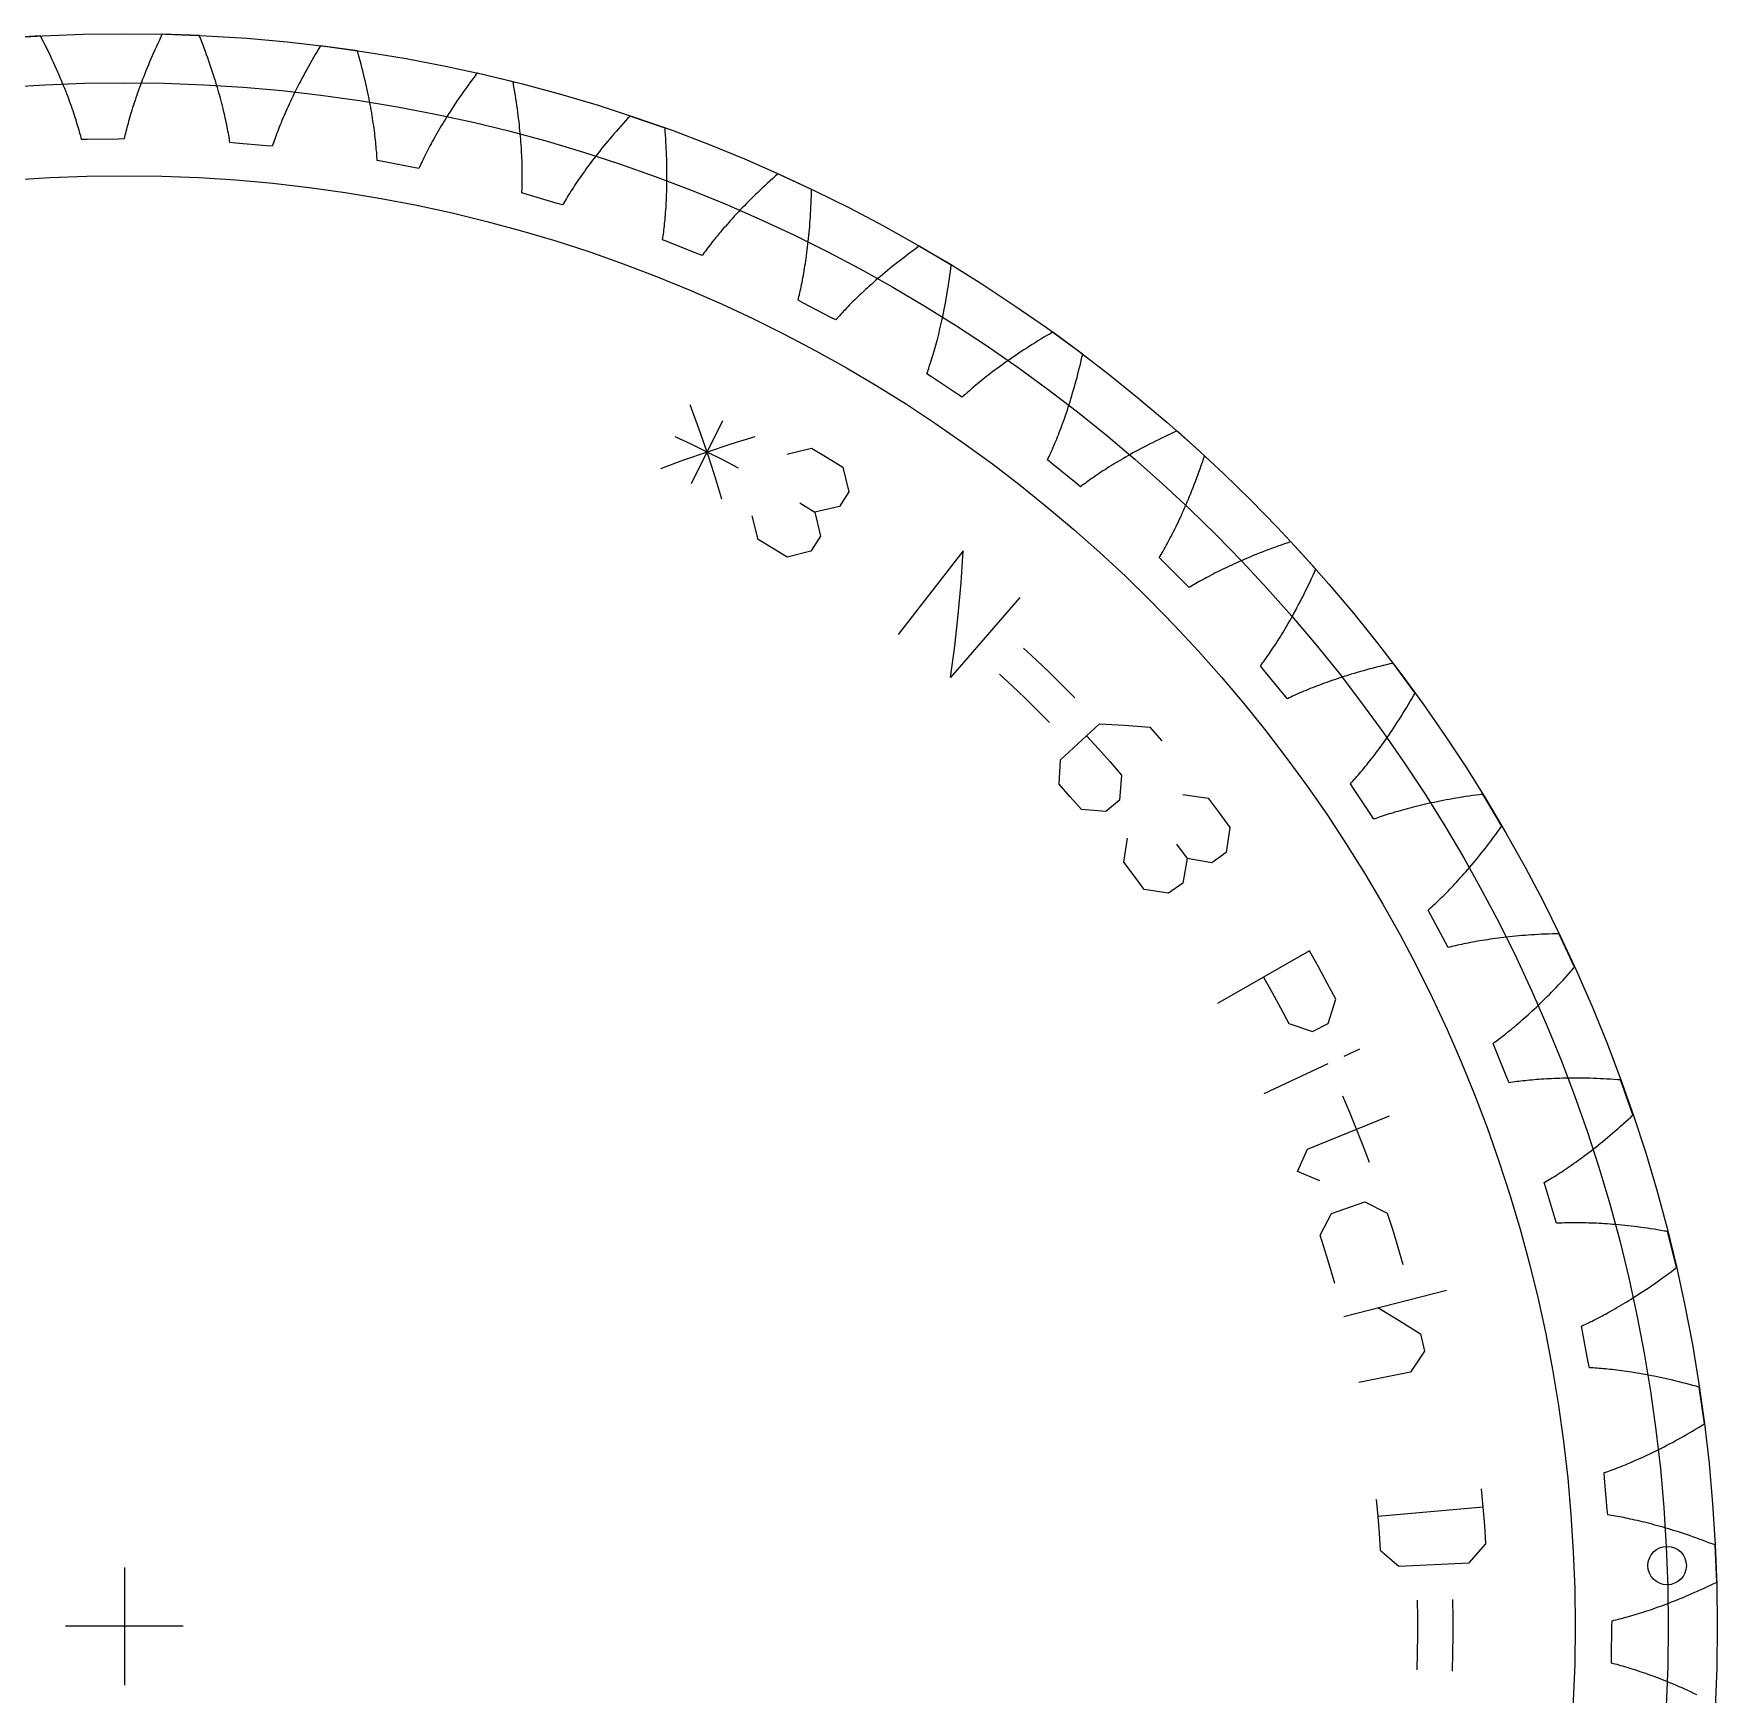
# Model space of a CAD drawing. Extents: x -2.71 to 2.71, y -2.71 to 2.71.
# Drawn here: x -0.154 to 2.708, y -0.116 to 2.708 of the extents above; entities that cross this region are included whole.
import ezdxf

# ---------------------------------------------------------------- set-up
doc = ezdxf.new("R2010")
doc.units = 0
doc.header["$MEASUREMENT"] = 0
for name, color, linetype in [('gear', 7, 'CONTINUOUS'), ('gear_guides', 5, 'CONTINUOUS'), ('gear_texts', 7, 'CONTINUOUS')]:
    doc.layers.add(name, color=color, linetype=linetype)

msp = doc.modelspace()

# ---------------------------------------------------------------- linework, layer by layer
at = {"layer": 'gear'}
msp.add_lwpolyline([(2.6737, -0.1164), (2.6685, -0.114), (2.6634, -0.1116), (2.6583, -0.1093), (2.6533, -0.107), (2.6484, -0.1048), (2.6435, -0.1027), (2.6387, -0.1006), (2.6339, -0.0986), (2.6292, -0.0966), (2.6245, -0.0947), (2.6199, -0.0929), (2.6154, -0.0911), (2.6109, -0.0893), (2.6065, -0.0876), (2.6021, -0.086), (2.5978, -0.0844), (2.5936, -0.0828), (2.5894, -0.0814), (2.5853, -0.0799), (2.5813, -0.0785), (2.5773, -0.0771), (2.5734, -0.0758), (2.5696, -0.0746), (2.5658, -0.0734), (2.5621, -0.0722), (2.5584, -0.0711), (2.5549, -0.07), (2.5513, -0.0689), (2.5479, -0.0679), (2.5445, -0.0669), (2.5412, -0.066), (2.5379, -0.0651), (2.5348, -0.0643), (2.5317, -0.0635), (2.5286, -0.0627), (2.5286, -0.0531), (2.5292, 0), (2.5294, 0.0096), (2.5324, 0.0103), (2.5356, 0.011), (2.5387, 0.0118), (2.542, 0.0126), (2.5453, 0.0135), (2.5487, 0.0144), (2.5522, 0.0153), (2.5558, 0.0163), (2.5594, 0.0173), (2.563, 0.0184), (2.5668, 0.0194), (2.5706, 0.0206), (2.5744, 0.0218), (2.5784, 0.023), (2.5824, 0.0243), (2.5865, 0.0256), (2.5906, 0.0269), (2.5948, 0.0283), (2.599, 0.0298), (2.6034, 0.0313), (2.6078, 0.0329), (2.6122, 0.0345), (2.6167, 0.0361), (2.6213, 0.0378), (2.6259, 0.0396), (2.6306, 0.0414), (2.6354, 0.0433), (2.6402, 0.0452), (2.6451, 0.0472), (2.65, 0.0492), (2.655, 0.0513), (2.66, 0.0534), (2.6651, 0.0556), (2.6703, 0.0579), (2.6755, 0.0602), (2.6808, 0.0626), (2.6861, 0.065), (2.6915, 0.0675), (2.697, 0.0701), (2.7025, 0.0727), (2.7052, 0.074), (2.7066, 0.0747), (2.707, 0.0749), (2.7071, 0.075), (2.7072, 0.075), (2.7073, 0.075), (2.7073, 0.075), (2.7073, 0.075), (2.7048, 0.1381), (2.7048, 0.1381), (2.7048, 0.1381), (2.7047, 0.1381), (2.7047, 0.1382), (2.7045, 0.1382), (2.7041, 0.1384), (2.7027, 0.1389), (2.6998, 0.1401), (2.6941, 0.1422), (2.6885, 0.1444), (2.6829, 0.1464), (2.6774, 0.1484), (2.672, 0.1504), (2.6666, 0.1523), (2.6613, 0.1542), (2.656, 0.1559), (2.6508, 0.1577), (2.6457, 0.1594), (2.6406, 0.161), (2.6356, 0.1626), (2.6306, 0.1641), (2.6257, 0.1656), (2.6209, 0.1671), (2.6161, 0.1684), (2.6114, 0.1698), (2.6068, 0.1711), (2.6023, 0.1723), (2.5978, 0.1735), (2.5933, 0.1747), (2.589, 0.1758), (2.5847, 0.1769), (2.5805, 0.1779), (2.5763, 0.1789), (2.5722, 0.1799), (2.5682, 0.1808), (2.5642, 0.1816), (2.5604, 0.1825), (2.5565, 0.1833), (2.5528, 0.184), (2.5491, 0.1848), (2.5455, 0.1855), (2.542, 0.1861), (2.5385, 0.1867), (2.5351, 0.1873), (2.5318, 0.1879), (2.5286, 0.1884), (2.5254, 0.1889), (2.5223, 0.1894), (2.5213, 0.1989), (2.5166, 0.2518), (2.5159, 0.2614), (2.5188, 0.2624), (2.5219, 0.2634), (2.525, 0.2645), (2.5281, 0.2657), (2.5314, 0.2668), (2.5347, 0.2681), (2.538, 0.2694), (2.5414, 0.2707), (2.5449, 0.272), (2.5485, 0.2735), (2.5521, 0.2749), (2.5558, 0.2764), (2.5595, 0.278), (2.5633, 0.2796), (2.5671, 0.2813), (2.5711, 0.283), (2.575, 0.2847), (2.5791, 0.2866), (2.5832, 0.2884), (2.5873, 0.2904), (2.5915, 0.2923), (2.5958, 0.2944), (2.6001, 0.2965), (2.6045, 0.2986), (2.6089, 0.3008), (2.6134, 0.3031), (2.618, 0.3054), (2.6226, 0.3078), (2.6272, 0.3103), (2.6319, 0.3128), (2.6367, 0.3154), (2.6415, 0.318), (2.6464, 0.3207), (2.6513, 0.3235), (2.6562, 0.3263), (2.6613, 0.3292), (2.6663, 0.3321), (2.6714, 0.3352), (2.6766, 0.3383), (2.6818, 0.3414), (2.6844, 0.343), (2.6857, 0.3438), (2.6861, 0.344), (2.6862, 0.3441), (2.6863, 0.3442), (2.6864, 0.3442), (2.6864, 0.3442), (2.6864, 0.3442), (2.6776, 0.4067), (2.6776, 0.4067), (2.6776, 0.4067), (2.6776, 0.4067), (2.6775, 0.4068), (2.6773, 0.4068), (2.6769, 0.4069), (2.6754, 0.4073), (2.6725, 0.4082), (2.6666, 0.4098), (2.6608, 0.4113), (2.655, 0.4128), (2.6493, 0.4143), (2.6437, 0.4157), (2.6382, 0.4171), (2.6327, 0.4184), (2.6273, 0.4196), (2.6219, 0.4208), (2.6166, 0.422), (2.6114, 0.4231), (2.6063, 0.4242), (2.6012, 0.4252), (2.5962, 0.4262), (2.5912, 0.4272), (2.5864, 0.4281), (2.5816, 0.429), (2.5768, 0.4298), (2.5722, 0.4306), (2.5676, 0.4313), (2.5631, 0.432), (2.5586, 0.4327), (2.5542, 0.4334), (2.5499, 0.434), (2.5457, 0.4345), (2.5415, 0.4351), (2.5374, 0.4356), (2.5334, 0.4361), (2.5295, 0.4365), (2.5256, 0.4369), (2.5218, 0.4373), (2.5181, 0.4377), (2.5144, 0.438), (2.5108, 0.4383), (2.5073, 0.4386), (2.5039, 0.4388), (2.5005, 0.439), (2.4972, 0.4393), (2.494, 0.4394), (2.4909, 0.4396), (2.489, 0.449), (2.479, 0.5011), (2.4773, 0.5106), (2.4802, 0.5119), (2.4831, 0.5132), (2.4861, 0.5146), (2.4891, 0.5161), (2.4922, 0.5176), (2.4954, 0.5191), (2.4986, 0.5207), (2.5019, 0.5224), (2.5052, 0.5241), (2.5086, 0.5258), (2.512, 0.5277), (2.5155, 0.5295), (2.5191, 0.5315), (2.5227, 0.5334), (2.5264, 0.5355), (2.5301, 0.5376), (2.5339, 0.5397), (2.5377, 0.5419), (2.5416, 0.5442), (2.5455, 0.5465), (2.5495, 0.5489), (2.5536, 0.5514), (2.5577, 0.5539), (2.5618, 0.5565), (2.566, 0.5591), (2.5703, 0.5618), (2.5745, 0.5646), (2.5789, 0.5674), (2.5833, 0.5703), (2.5877, 0.5733), (2.5922, 0.5763), (2.5967, 0.5794), (2.6013, 0.5826), (2.6059, 0.5858), (2.6106, 0.5891), (2.6153, 0.5925), (2.62, 0.596), (2.6248, 0.5995), (2.6296, 0.6031), (2.6345, 0.6068), (2.6369, 0.6086), (2.6382, 0.6095), (2.6385, 0.6098), (2.6386, 0.6099), (2.6387, 0.61), (2.6387, 0.61), (2.6387, 0.61), (2.6387, 0.61), (2.6238, 0.6713), (2.6238, 0.6713), (2.6238, 0.6713), (2.6238, 0.6713), (2.6237, 0.6713), (2.6235, 0.6714), (2.6231, 0.6714), (2.6216, 0.6717), (2.6185, 0.6722), (2.6125, 0.6732), (2.6066, 0.6742), (2.6007, 0.6751), (2.5949, 0.676), (2.5892, 0.6769), (2.5835, 0.6777), (2.578, 0.6784), (2.5724, 0.6791), (2.567, 0.6798), (2.5616, 0.6804), (2.5563, 0.681), (2.5511, 0.6816), (2.5459, 0.6821), (2.5408, 0.6826), (2.5358, 0.6831), (2.5309, 0.6835), (2.526, 0.6839), (2.5212, 0.6842), (2.5165, 0.6845), (2.5119, 0.6848), (2.5073, 0.6851), (2.5028, 0.6853), (2.4984, 0.6855), (2.494, 0.6857), (2.4898, 0.6858), (2.4856, 0.686), (2.4814, 0.6861), (2.4774, 0.6861), (2.4734, 0.6862), (2.4695, 0.6862), (2.4657, 0.6862), (2.462, 0.6862), (2.4583, 0.6862), (2.4547, 0.6861), (2.4512, 0.686), (2.4477, 0.6859), (2.4444, 0.6858), (2.4411, 0.6857), (2.4379, 0.6856), (2.4348, 0.6854), (2.4319, 0.6946), (2.4168, 0.7455), (2.4142, 0.7547), (2.4169, 0.7563), (2.4197, 0.7579), (2.4225, 0.7596), (2.4254, 0.7613), (2.4283, 0.7631), (2.4313, 0.765), (2.4343, 0.7669), (2.4374, 0.7689), (2.4406, 0.7709), (2.4438, 0.773), (2.447, 0.7752), (2.4503, 0.7774), (2.4537, 0.7796), (2.4571, 0.782), (2.4605, 0.7844), (2.464, 0.7868), (2.4676, 0.7893), (2.4711, 0.7919), (2.4748, 0.7946), (2.4785, 0.7973), (2.4822, 0.8001), (2.486, 0.8029), (2.4898, 0.8058), (2.4937, 0.8088), (2.4976, 0.8118), (2.5015, 0.8149), (2.5055, 0.8181), (2.5096, 0.8214), (2.5136, 0.8247), (2.5178, 0.8281), (2.5219, 0.8316), (2.5261, 0.8351), (2.5303, 0.8387), (2.5346, 0.8424), (2.5389, 0.8461), (2.5433, 0.85), (2.5476, 0.8539), (2.5521, 0.8579), (2.5565, 0.8619), (2.561, 0.866), (2.5632, 0.8681), (2.5644, 0.8692), (2.5646, 0.8695), (2.5648, 0.8696), (2.5648, 0.8697), (2.5649, 0.8697), (2.5649, 0.8697), (2.5649, 0.8697), (2.5439, 0.9292), (2.5439, 0.9292), (2.5439, 0.9292), (2.5439, 0.9292), (2.5438, 0.9292), (2.5436, 0.9292), (2.5432, 0.9293), (2.5417, 0.9294), (2.5386, 0.9296), (2.5325, 0.93), (2.5265, 0.9304), (2.5206, 0.9307), (2.5147, 0.931), (2.5089, 0.9313), (2.5032, 0.9315), (2.4976, 0.9317), (2.492, 0.9319), (2.4865, 0.932), (2.4811, 0.9321), (2.4758, 0.9322), (2.4705, 0.9322), (2.4654, 0.9322), (2.4603, 0.9322), (2.4552, 0.9322), (2.4503, 0.9321), (2.4454, 0.932), (2.4406, 0.9318), (2.4359, 0.9317), (2.4312, 0.9315), (2.4266, 0.9313), (2.4221, 0.9311), (2.4177, 0.9309), (2.4134, 0.9306), (2.4091, 0.9303), (2.4049, 0.93), (2.4008, 0.9297), (2.3968, 0.9294), (2.3928, 0.929), (2.3889, 0.9287), (2.3851, 0.9283), (2.3814, 0.9279), (2.3778, 0.9275), (2.3742, 0.9271), (2.3707, 0.9267), (2.3673, 0.9263), (2.364, 0.9258), (2.3607, 0.9254), (2.3575, 0.9249), (2.3544, 0.9244), (2.3507, 0.9332), (2.3306, 0.9824), (2.327, 0.9913), (2.3296, 0.9931), (2.3322, 0.9951), (2.3348, 0.997), (2.3375, 0.999), (2.3402, 1.0011), (2.343, 1.0033), (2.3459, 1.0055), (2.3487, 1.0077), (2.3517, 1.0101), (2.3546, 1.0125), (2.3577, 1.0149), (2.3607, 1.0175), (2.3638, 1.0201), (2.367, 1.0227), (2.3702, 1.0254), (2.3734, 1.0282), (2.3767, 1.0311), (2.38, 1.034), (2.3834, 1.037), (2.3868, 1.0401), (2.3902, 1.0432), (2.3937, 1.0464), (2.3972, 1.0497), (2.4008, 1.0531), (2.4043, 1.0565), (2.408, 1.06), (2.4116, 1.0635), (2.4153, 1.0672), (2.419, 1.0709), (2.4228, 1.0747), (2.4266, 1.0785), (2.4304, 1.0825), (2.4343, 1.0865), (2.4381, 1.0906), (2.4421, 1.0947), (2.446, 1.099), (2.45, 1.1033), (2.454, 1.1077), (2.458, 1.1122), (2.462, 1.1167), (2.464, 1.119), (2.4651, 1.1202), (2.4653, 1.1205), (2.4654, 1.1206), (2.4655, 1.1207), (2.4655, 1.1207), (2.4656, 1.1208), (2.4656, 1.1208), (2.4388, 1.1779), (2.4388, 1.1779), (2.4388, 1.1779), (2.4387, 1.1779), (2.4386, 1.1779), (2.4384, 1.1779), (2.438, 1.1779), (2.4365, 1.1778), (2.4334, 1.1778), (2.4273, 1.1776), (2.4213, 1.1773), (2.4154, 1.1771), (2.4095, 1.1768), (2.4037, 1.1765), (2.398, 1.1761), (2.3924, 1.1758), (2.3869, 1.1754), (2.3814, 1.175), (2.376, 1.1745), (2.3707, 1.1741), (2.3654, 1.1736), (2.3603, 1.1731), (2.3552, 1.1725), (2.3502, 1.172), (2.3453, 1.1714), (2.3404, 1.1708), (2.3357, 1.1702), (2.331, 1.1696), (2.3264, 1.169), (2.3218, 1.1683), (2.3174, 1.1676), (2.313, 1.167), (2.3087, 1.1663), (2.3045, 1.1656), (2.3004, 1.1649), (2.2963, 1.1641), (2.2923, 1.1634), (2.2884, 1.1627), (2.2846, 1.1619), (2.2809, 1.1612), (2.2772, 1.1604), (2.2736, 1.1597), (2.2701, 1.1589), (2.2667, 1.1581), (2.2633, 1.1574), (2.26, 1.1566), (2.2568, 1.1558), (2.2537, 1.155), (2.2507, 1.1543), (2.2461, 1.1627), (2.2212, 1.2096), (2.2168, 1.2181), (2.2191, 1.2202), (2.2215, 1.2223), (2.2239, 1.2245), (2.2264, 1.2268), (2.2289, 1.2292), (2.2315, 1.2316), (2.2341, 1.2341), (2.2367, 1.2366), (2.2394, 1.2392), (2.2421, 1.2419), (2.2449, 1.2446), (2.2477, 1.2475), (2.2505, 1.2504), (2.2534, 1.2533), (2.2563, 1.2563), (2.2592, 1.2594), (2.2622, 1.2626), (2.2652, 1.2659), (2.2683, 1.2692), (2.2714, 1.2726), (2.2745, 1.276), (2.2776, 1.2796), (2.2808, 1.2832), (2.284, 1.2869), (2.2872, 1.2906), (2.2905, 1.2945), (2.2937, 1.2984), (2.2971, 1.3024), (2.3004, 1.3064), (2.3038, 1.3106), (2.3071, 1.3148), (2.3106, 1.3191), (2.314, 1.3235), (2.3174, 1.3279), (2.3209, 1.3324), (2.3244, 1.3371), (2.3279, 1.3418), (2.3315, 1.3465), (2.335, 1.3514), (2.3386, 1.3563), (2.3404, 1.3588), (2.3413, 1.3601), (2.3415, 1.3604), (2.3416, 1.3605), (2.3417, 1.3606), (2.3417, 1.3607), (2.3417, 1.3607), (2.3417, 1.3607), (2.3094, 1.4149), (2.3094, 1.4149), (2.3094, 1.4149), (2.3093, 1.4149), (2.3092, 1.4148), (2.309, 1.4148), (2.3086, 1.4148), (2.3071, 1.4146), (2.3041, 1.4142), (2.298, 1.4134), (2.2921, 1.4126), (2.2862, 1.4117), (2.2804, 1.4109), (2.2747, 1.41), (2.269, 1.4091), (2.2635, 1.4081), (2.258, 1.4072), (2.2526, 1.4062), (2.2472, 1.4053), (2.242, 1.4043), (2.2368, 1.4033), (2.2318, 1.4022), (2.2268, 1.4012), (2.2218, 1.4002), (2.217, 1.3991), (2.2122, 1.398), (2.2075, 1.397), (2.2029, 1.3959), (2.1984, 1.3948), (2.194, 1.3937), (2.1896, 1.3926), (2.1853, 1.3915), (2.1811, 1.3904), (2.177, 1.3892), (2.173, 1.3881), (2.169, 1.387), (2.1651, 1.3859), (2.1613, 1.3848), (2.1576, 1.3836), (2.1539, 1.3825), (2.1503, 1.3814), (2.1468, 1.3803), (2.1434, 1.3792), (2.1401, 1.3781), (2.1368, 1.377), (2.1336, 1.3759), (2.1305, 1.3748), (2.1275, 1.3737), (2.1245, 1.3726), (2.1192, 1.3805), (2.0897, 1.4247), (2.0845, 1.4327), (2.0866, 1.4351), (2.0888, 1.4374), (2.091, 1.4399), (2.0932, 1.4424), (2.0955, 1.445), (2.0978, 1.4476), (2.1001, 1.4504), (2.1025, 1.4532), (2.1049, 1.456), (2.1073, 1.459), (2.1098, 1.462), (2.1123, 1.4651), (2.1148, 1.4682), (2.1174, 1.4715), (2.12, 1.4748), (2.1226, 1.4781), (2.1253, 1.4816), (2.1279, 1.4851), (2.1306, 1.4887), (2.1334, 1.4924), (2.1361, 1.4962), (2.1389, 1.5), (2.1417, 1.5039), (2.1445, 1.5079), (2.1473, 1.5119), (2.1502, 1.5161), (2.1531, 1.5203), (2.156, 1.5246), (2.1589, 1.529), (2.1618, 1.5334), (2.1648, 1.538), (2.1677, 1.5426), (2.1707, 1.5473), (2.1737, 1.5521), (2.1767, 1.5569), (2.1797, 1.5619), (2.1828, 1.5669), (2.1858, 1.572), (2.1889, 1.5772), (2.1919, 1.5824), (2.1935, 1.5851), (2.1942, 1.5864), (2.1944, 1.5868), (2.1945, 1.5869), (2.1946, 1.587), (2.1946, 1.5871), (2.1946, 1.5871), (2.1946, 1.5871), (2.157, 1.6378), (2.157, 1.6378), (2.157, 1.6378), (2.157, 1.6378), (2.1569, 1.6377), (2.1567, 1.6377), (2.1563, 1.6376), (2.1548, 1.6373), (2.1518, 1.6366), (2.1459, 1.6352), (2.14, 1.6338), (2.1343, 1.6323), (2.1286, 1.6309), (2.123, 1.6294), (2.1174, 1.628), (2.112, 1.6265), (2.1066, 1.625), (2.1014, 1.6235), (2.0962, 1.622), (2.091, 1.6205), (2.086, 1.619), (2.0811, 1.6175), (2.0762, 1.616), (2.0714, 1.6144), (2.0667, 1.6129), (2.062, 1.6114), (2.0575, 1.6098), (2.053, 1.6083), (2.0486, 1.6067), (2.0443, 1.6052), (2.0401, 1.6037), (2.0359, 1.6021), (2.0319, 1.6006), (2.0279, 1.5991), (2.0239, 1.5976), (2.0201, 1.5961), (2.0163, 1.5946), (2.0127, 1.5931), (2.0091, 1.5916), (2.0055, 1.5901), (2.0021, 1.5886), (1.9987, 1.5872), (1.9954, 1.5857), (1.9922, 1.5843), (1.9891, 1.5829), (1.986, 1.5815), (1.9831, 1.5801), (1.9802, 1.5787), (1.9773, 1.5773), (1.9712, 1.5847), (1.9375, 1.6257), (1.9315, 1.6332), (1.9334, 1.6357), (1.9353, 1.6383), (1.9372, 1.6409), (1.9392, 1.6436), (1.9412, 1.6464), (1.9432, 1.6493), (1.9453, 1.6523), (1.9474, 1.6553), (1.9495, 1.6584), (1.9516, 1.6615), (1.9538, 1.6648), (1.9559, 1.6681), (1.9582, 1.6715), (1.9604, 1.675), (1.9626, 1.6785), (1.9649, 1.6821), (1.9672, 1.6858), (1.9695, 1.6896), (1.9718, 1.6935), (1.9742, 1.6974), (1.9765, 1.7014), (1.9789, 1.7055), (1.9813, 1.7097), (1.9837, 1.7139), (1.9861, 1.7182), (1.9886, 1.7226), (1.991, 1.7271), (1.9935, 1.7317), (1.9959, 1.7363), (1.9984, 1.7411), (2.0009, 1.7459), (2.0034, 1.7508), (2.0059, 1.7557), (2.0084, 1.7608), (2.0109, 1.7659), (2.0134, 1.7711), (2.0159, 1.7764), (2.0184, 1.7818), (2.021, 1.7873), (2.0235, 1.7928), (2.0247, 1.7956), (2.0254, 1.797), (2.0255, 1.7974), (2.0256, 1.7976), (2.0256, 1.7976), (2.0257, 1.7977), (2.0257, 1.7977), (2.0257, 1.7977), (1.9832, 1.8444), (1.9832, 1.8444), (1.9832, 1.8444), (1.9832, 1.8444), (1.9831, 1.8444), (1.9829, 1.8443), (1.9825, 1.8442), (1.9811, 1.8437), (1.9782, 1.8427), (1.9724, 1.8407), (1.9667, 1.8387), (1.9611, 1.8367), (1.9556, 1.8347), (1.9502, 1.8327), (1.9448, 1.8307), (1.9396, 1.8287), (1.9344, 1.8267), (1.9293, 1.8247), (1.9242, 1.8227), (1.9193, 1.8207), (1.9144, 1.8187), (1.9097, 1.8167), (1.905, 1.8147), (1.9003, 1.8127), (1.8958, 1.8107), (1.8914, 1.8087), (1.887, 1.8067), (1.8827, 1.8047), (1.8785, 1.8027), (1.8743, 1.8008), (1.8703, 1.7988), (1.8663, 1.7969), (1.8624, 1.795), (1.8586, 1.7931), (1.8548, 1.7912), (1.8512, 1.7893), (1.8476, 1.7874), (1.844, 1.7855), (1.8406, 1.7837), (1.8373, 1.7819), (1.834, 1.7801), (1.8308, 1.7783), (1.8276, 1.7765), (1.8246, 1.7748), (1.8216, 1.7731), (1.8187, 1.7714), (1.8159, 1.7697), (1.8131, 1.768), (1.8104, 1.7664), (1.8036, 1.7731), (1.766, 1.8105), (1.7593, 1.8174), (1.7609, 1.8201), (1.7625, 1.8228), (1.7642, 1.8256), (1.7659, 1.8286), (1.7676, 1.8315), (1.7693, 1.8346), (1.7711, 1.8377), (1.7729, 1.841), (1.7747, 1.8442), (1.7765, 1.8476), (1.7783, 1.851), (1.7801, 1.8546), (1.782, 1.8582), (1.7839, 1.8618), (1.7858, 1.8656), (1.7876, 1.8694), (1.7896, 1.8733), (1.7915, 1.8773), (1.7934, 1.8814), (1.7954, 1.8855), (1.7973, 1.8897), (1.7993, 1.8941), (1.8012, 1.8984), (1.8032, 1.9029), (1.8052, 1.9074), (1.8072, 1.9121), (1.8091, 1.9168), (1.8111, 1.9216), (1.8131, 1.9264), (1.8151, 1.9314), (1.8171, 1.9364), (1.8191, 1.9415), (1.8211, 1.9467), (1.8231, 1.952), (1.8251, 1.9574), (1.827, 1.9628), (1.829, 1.9683), (1.831, 1.9739), (1.833, 1.9796), (1.8349, 1.9854), (1.8359, 1.9883), (1.8364, 1.9898), (1.8365, 1.9901), (1.8366, 1.9903), (1.8366, 1.9904), (1.8366, 1.9904), (1.8366, 1.9905), (1.8366, 1.9905), (1.7897, 2.0327), (1.7897, 2.0327), (1.7897, 2.0327), (1.7897, 2.0327), (1.7896, 2.0326), (1.7894, 2.0326), (1.7891, 2.0324), (1.7877, 2.0318), (1.7849, 2.0305), (1.7793, 2.028), (1.7739, 2.0254), (1.7685, 2.0229), (1.7632, 2.0203), (1.758, 2.0178), (1.7529, 2.0153), (1.7478, 2.0127), (1.7429, 2.0102), (1.738, 2.0077), (1.7332, 2.0052), (1.7285, 2.0027), (1.7238, 2.0002), (1.7193, 1.9978), (1.7148, 1.9953), (1.7104, 1.9929), (1.7061, 1.9904), (1.7019, 1.988), (1.6977, 1.9856), (1.6936, 1.9832), (1.6896, 1.9808), (1.6857, 1.9785), (1.6819, 1.9761), (1.6781, 1.9738), (1.6744, 1.9715), (1.6708, 1.9692), (1.6673, 1.9669), (1.6638, 1.9647), (1.6604, 1.9625), (1.6571, 1.9603), (1.6539, 1.9581), (1.6507, 1.956), (1.6476, 1.9538), (1.6446, 1.9517), (1.6417, 1.9497), (1.6388, 1.9476), (1.636, 1.9456), (1.6333, 1.9436), (1.6307, 1.9417), (1.6281, 1.9398), (1.6256, 1.9379), (1.6181, 1.9438), (1.5769, 1.9774), (1.5696, 1.9835), (1.5709, 1.9863), (1.5723, 1.9892), (1.5737, 1.9922), (1.5751, 1.9953), (1.5765, 1.9984), (1.5779, 2.0017), (1.5793, 2.005), (1.5808, 2.0083), (1.5822, 2.0118), (1.5837, 2.0153), (1.5852, 2.0189), (1.5866, 2.0226), (1.5881, 2.0264), (1.5896, 2.0302), (1.5911, 2.0341), (1.5926, 2.0381), (1.5941, 2.0422), (1.5957, 2.0464), (1.5972, 2.0506), (1.5987, 2.0549), (1.6002, 2.0593), (1.6017, 2.0638), (1.6033, 2.0683), (1.6048, 2.073), (1.6063, 2.0777), (1.6078, 2.0825), (1.6093, 2.0874), (1.6108, 2.0923), (1.6123, 2.0974), (1.6138, 2.1025), (1.6153, 2.1077), (1.6167, 2.113), (1.6182, 2.1184), (1.6197, 2.1238), (1.6211, 2.1293), (1.6225, 2.135), (1.6239, 2.1406), (1.6254, 2.1464), (1.6267, 2.1523), (1.6281, 2.1582), (1.6288, 2.1612), (1.6291, 2.1627), (1.6292, 2.1631), (1.6293, 2.1633), (1.6293, 2.1634), (1.6293, 2.1634), (1.6293, 2.1634), (1.6293, 2.1634), (1.5785, 2.2008), (1.5784, 2.2008), (1.5784, 2.2008), (1.5784, 2.2008), (1.5783, 2.2007), (1.5781, 2.2006), (1.5778, 2.2004), (1.5765, 2.1997), (1.5738, 2.1981), (1.5686, 2.195), (1.5634, 2.192), (1.5583, 2.1889), (1.5533, 2.1859), (1.5484, 2.1828), (1.5435, 2.1798), (1.5387, 2.1768), (1.5341, 2.1738), (1.5295, 2.1708), (1.5249, 2.1678), (1.5205, 2.1649), (1.5161, 2.1619), (1.5118, 2.159), (1.5076, 2.1561), (1.5035, 2.1533), (1.4994, 2.1504), (1.4955, 2.1476), (1.4916, 2.1448), (1.4878, 2.142), (1.484, 2.1392), (1.4803, 2.1365), (1.4767, 2.1338), (1.4732, 2.1311), (1.4698, 2.1284), (1.4664, 2.1258), (1.4631, 2.1232), (1.4599, 2.1206), (1.4568, 2.118), (1.4537, 2.1155), (1.4507, 2.1131), (1.4478, 2.1106), (1.4449, 2.1082), (1.4421, 2.1058), (1.4394, 2.1034), (1.4367, 2.1011), (1.4342, 2.0988), (1.4317, 2.0966), (1.4292, 2.0944), (1.4268, 2.0922), (1.4245, 2.0901), (1.4165, 2.0953), (1.3722, 2.1246), (1.3643, 2.1299), (1.3653, 2.1329), (1.3664, 2.1359), (1.3675, 2.139), (1.3686, 2.1422), (1.3696, 2.1455), (1.3707, 2.1488), (1.3718, 2.1522), (1.3729, 2.1557), (1.374, 2.1593), (1.3751, 2.163), (1.3763, 2.1667), (1.3774, 2.1705), (1.3785, 2.1744), (1.3796, 2.1784), (1.3807, 2.1824), (1.3818, 2.1866), (1.3829, 2.1908), (1.384, 2.1951), (1.3851, 2.1994), (1.3861, 2.2039), (1.3872, 2.2084), (1.3883, 2.213), (1.3893, 2.2177), (1.3904, 2.2225), (1.3914, 2.2273), (1.3925, 2.2322), (1.3935, 2.2372), (1.3945, 2.2423), (1.3955, 2.2475), (1.3964, 2.2527), (1.3974, 2.2581), (1.3983, 2.2635), (1.3992, 2.269), (1.4001, 2.2745), (1.401, 2.2802), (1.4019, 2.2859), (1.4027, 2.2917), (1.4036, 2.2976), (1.4044, 2.3035), (1.4051, 2.3096), (1.4055, 2.3126), (1.4057, 2.3142), (1.4057, 2.3146), (1.4058, 2.3148), (1.4058, 2.3148), (1.4058, 2.3149), (1.4058, 2.3149), (1.4058, 2.3149), (1.3515, 2.347), (1.3515, 2.347), (1.3515, 2.347), (1.3514, 2.347), (1.3513, 2.3469), (1.3512, 2.3468), (1.3509, 2.3466), (1.3496, 2.3457), (1.3471, 2.3439), (1.3422, 2.3403), (1.3374, 2.3367), (1.3326, 2.3332), (1.3279, 2.3296), (1.3233, 2.3261), (1.3188, 2.3226), (1.3144, 2.3192), (1.31, 2.3157), (1.3057, 2.3123), (1.3015, 2.3089), (1.2974, 2.3055), (1.2933, 2.3022), (1.2894, 2.2988), (1.2855, 2.2955), (1.2816, 2.2923), (1.2779, 2.289), (1.2742, 2.2858), (1.2706, 2.2826), (1.2671, 2.2795), (1.2636, 2.2763), (1.2603, 2.2732), (1.257, 2.2702), (1.2537, 2.2672), (1.2506, 2.2642), (1.2475, 2.2612), (1.2445, 2.2583), (1.2415, 2.2554), (1.2386, 2.2526), (1.2358, 2.2498), (1.2331, 2.247), (1.2304, 2.2443), (1.2278, 2.2416), (1.2253, 2.2389), (1.2228, 2.2363), (1.2204, 2.2337), (1.2181, 2.2312), (1.2158, 2.2287), (1.2136, 2.2263), (1.2114, 2.2239), (1.2094, 2.2215), (1.2009, 2.2259), (1.1538, 2.2506), (1.1454, 2.2552), (1.1462, 2.2582), (1.1469, 2.2613), (1.1477, 2.2645), (1.1485, 2.2678), (1.1492, 2.2712), (1.15, 2.2746), (1.1507, 2.2781), (1.1515, 2.2817), (1.1522, 2.2854), (1.153, 2.2891), (1.1537, 2.293), (1.1544, 2.2969), (1.1551, 2.3009), (1.1558, 2.3049), (1.1565, 2.3091), (1.1572, 2.3133), (1.1579, 2.3176), (1.1585, 2.322), (1.1592, 2.3264), (1.1598, 2.3309), (1.1604, 2.3356), (1.161, 2.3402), (1.1616, 2.345), (1.1622, 2.3499), (1.1627, 2.3548), (1.1633, 2.3598), (1.1638, 2.3649), (1.1643, 2.37), (1.1647, 2.3753), (1.1652, 2.3806), (1.1656, 2.386), (1.166, 2.3915), (1.1664, 2.397), (1.1667, 2.4026), (1.167, 2.4083), (1.1673, 2.4141), (1.1676, 2.42), (1.1678, 2.4259), (1.168, 2.4319), (1.1682, 2.438), (1.1683, 2.4411), (1.1683, 2.4426), (1.1683, 2.443), (1.1683, 2.4432), (1.1683, 2.4433), (1.1683, 2.4434), (1.1683, 2.4434), (1.1683, 2.4434), (1.1111, 2.4699), (1.1111, 2.4699), (1.1111, 2.4699), (1.111, 2.4699), (1.1109, 2.4698), (1.1108, 2.4697), (1.1105, 2.4694), (1.1094, 2.4684), (1.1071, 2.4664), (1.1025, 2.4623), (1.0981, 2.4583), (1.0937, 2.4543), (1.0894, 2.4503), (1.0851, 2.4463), (1.081, 2.4424), (1.0769, 2.4385), (1.0729, 2.4346), (1.069, 2.4308), (1.0652, 2.427), (1.0614, 2.4232), (1.0577, 2.4195), (1.0541, 2.4158), (1.0505, 2.4121), (1.047, 2.4085), (1.0436, 2.4049), (1.0403, 2.4013), (1.037, 2.3978), (1.0338, 2.3943), (1.0307, 2.3908), (1.0277, 2.3874), (1.0247, 2.3841), (1.0218, 2.3807), (1.0189, 2.3774), (1.0161, 2.3742), (1.0134, 2.371), (1.0108, 2.3678), (1.0082, 2.3647), (1.0057, 2.3616), (1.0032, 2.3586), (1.0008, 2.3556), (0.9985, 2.3527), (0.9963, 2.3498), (0.9941, 2.3469), (0.9919, 2.3442), (0.9899, 2.3414), (0.9878, 2.3387), (0.9859, 2.3361), (0.984, 2.3335), (0.9822, 2.3309), (0.9733, 2.3344), (0.924, 2.3543), (0.9152, 2.358), (0.9156, 2.3611), (0.9161, 2.3643), (0.9165, 2.3676), (0.917, 2.3709), (0.9174, 2.3743), (0.9178, 2.3778), (0.9182, 2.3814), (0.9186, 2.385), (0.9189, 2.3888), (0.9193, 2.3926), (0.9196, 2.3964), (0.92, 2.4004), (0.9203, 2.4044), (0.9206, 2.4086), (0.9209, 2.4127), (0.9211, 2.417), (0.9214, 2.4214), (0.9216, 2.4258), (0.9218, 2.4303), (0.922, 2.4348), (0.9221, 2.4395), (0.9223, 2.4442), (0.9224, 2.449), (0.9225, 2.4539), (0.9225, 2.4589), (0.9225, 2.4639), (0.9225, 2.469), (0.9225, 2.4742), (0.9225, 2.4794), (0.9224, 2.4848), (0.9222, 2.4902), (0.9221, 2.4957), (0.9219, 2.5012), (0.9217, 2.5069), (0.9214, 2.5126), (0.9212, 2.5184), (0.9208, 2.5242), (0.9205, 2.5301), (0.9201, 2.5361), (0.9196, 2.5422), (0.9194, 2.5453), (0.9193, 2.5468), (0.9193, 2.5472), (0.9192, 2.5474), (0.9192, 2.5475), (0.9192, 2.5475), (0.9192, 2.5476), (0.9192, 2.5476), (0.8596, 2.5683), (0.8596, 2.5683), (0.8596, 2.5683), (0.8596, 2.5682), (0.8595, 2.5682), (0.8594, 2.568), (0.8591, 2.5677), (0.8581, 2.5666), (0.856, 2.5644), (0.8519, 2.5599), (0.8478, 2.5554), (0.8439, 2.551), (0.84, 2.5466), (0.8362, 2.5422), (0.8324, 2.5379), (0.8288, 2.5336), (0.8252, 2.5294), (0.8217, 2.5252), (0.8182, 2.521), (0.8148, 2.5169), (0.8115, 2.5128), (0.8083, 2.5087), (0.8051, 2.5047), (0.802, 2.5008), (0.799, 2.4968), (0.796, 2.493), (0.7931, 2.4891), (0.7903, 2.4853), (0.7875, 2.4816), (0.7848, 2.4779), (0.7822, 2.4742), (0.7796, 2.4706), (0.7771, 2.4671), (0.7747, 2.4636), (0.7723, 2.4601), (0.77, 2.4567), (0.7677, 2.4533), (0.7655, 2.45), (0.7634, 2.4468), (0.7613, 2.4436), (0.7593, 2.4404), (0.7573, 2.4373), (0.7554, 2.4343), (0.7536, 2.4313), (0.7518, 2.4283), (0.7501, 2.4254), (0.7484, 2.4226), (0.7468, 2.4198), (0.7452, 2.4171), (0.736, 2.4197), (0.685, 2.4346), (0.6759, 2.4374), (0.676, 2.4406), (0.6761, 2.4438), (0.6762, 2.4471), (0.6763, 2.4504), (0.6764, 2.4539), (0.6765, 2.4574), (0.6765, 2.461), (0.6765, 2.4646), (0.6765, 2.4684), (0.6765, 2.4722), (0.6765, 2.4761), (0.6764, 2.4801), (0.6763, 2.4841), (0.6762, 2.4882), (0.6761, 2.4924), (0.6759, 2.4967), (0.6757, 2.5011), (0.6755, 2.5055), (0.6752, 2.51), (0.675, 2.5145), (0.6747, 2.5192), (0.6743, 2.5239), (0.6739, 2.5287), (0.6735, 2.5336), (0.6731, 2.5385), (0.6726, 2.5435), (0.6721, 2.5486), (0.6716, 2.5537), (0.671, 2.559), (0.6704, 2.5643), (0.6697, 2.5696), (0.669, 2.5751), (0.6683, 2.5806), (0.6675, 2.5862), (0.6667, 2.5918), (0.6658, 2.5976), (0.6649, 2.6034), (0.664, 2.6092), (0.663, 2.6152), (0.6619, 2.6212), (0.6614, 2.6242), (0.6611, 2.6257), (0.6611, 2.6261), (0.661, 2.6263), (0.661, 2.6264), (0.661, 2.6264), (0.661, 2.6264), (0.661, 2.6264), (0.5996, 2.6411), (0.5996, 2.6411), (0.5996, 2.6411), (0.5996, 2.6411), (0.5995, 2.641), (0.5994, 2.6408), (0.5992, 2.6405), (0.5983, 2.6393), (0.5964, 2.6368), (0.5928, 2.632), (0.5892, 2.6271), (0.5857, 2.6223), (0.5823, 2.6176), (0.5789, 2.6128), (0.5756, 2.6082), (0.5724, 2.6035), (0.5692, 2.599), (0.5661, 2.5944), (0.5631, 2.5899), (0.5602, 2.5855), (0.5573, 2.5811), (0.5545, 2.5767), (0.5517, 2.5724), (0.549, 2.5682), (0.5464, 2.564), (0.5439, 2.5598), (0.5414, 2.5557), (0.5389, 2.5517), (0.5365, 2.5477), (0.5342, 2.5437), (0.532, 2.5398), (0.5298, 2.536), (0.5276, 2.5322), (0.5255, 2.5285), (0.5235, 2.5248), (0.5216, 2.5212), (0.5196, 2.5176), (0.5178, 2.5141), (0.516, 2.5106), (0.5142, 2.5072), (0.5125, 2.5039), (0.5109, 2.5006), (0.5093, 2.4974), (0.5078, 2.4942), (0.5063, 2.4911), (0.5048, 2.4881), (0.5035, 2.4851), (0.5021, 2.4822), (0.5008, 2.4793), (0.4914, 2.481), (0.4392, 2.4907), (0.4298, 2.4926), (0.4296, 2.4957), (0.4294, 2.4989), (0.4292, 2.5022), (0.429, 2.5056), (0.4287, 2.509), (0.4284, 2.5125), (0.4281, 2.5161), (0.4278, 2.5198), (0.4274, 2.5235), (0.427, 2.5273), (0.4266, 2.5312), (0.4261, 2.5351), (0.4256, 2.5391), (0.4251, 2.5432), (0.4245, 2.5474), (0.4239, 2.5516), (0.4233, 2.5559), (0.4227, 2.5603), (0.422, 2.5647), (0.4212, 2.5693), (0.4205, 2.5738), (0.4197, 2.5785), (0.4188, 2.5832), (0.4179, 2.588), (0.417, 2.5929), (0.416, 2.5978), (0.415, 2.6028), (0.414, 2.6079), (0.4129, 2.6131), (0.4117, 2.6183), (0.4105, 2.6236), (0.4093, 2.6289), (0.408, 2.6343), (0.4067, 2.6398), (0.4053, 2.6453), (0.4039, 2.6509), (0.4024, 2.6566), (0.4009, 2.6624), (0.3993, 2.6682), (0.3977, 2.674), (0.3968, 2.677), (0.3964, 2.6785), (0.3963, 2.6789), (0.3963, 2.679), (0.3962, 2.6791), (0.3962, 2.6792), (0.3962, 2.6792), (0.3962, 2.6792), (0.3337, 2.6877), (0.3337, 2.6877), (0.3337, 2.6877), (0.3336, 2.6876), (0.3336, 2.6876), (0.3335, 2.6874), (0.3333, 2.6871), (0.3325, 2.6857), (0.3309, 2.6831), (0.3278, 2.6779), (0.3247, 2.6727), (0.3217, 2.6676), (0.3187, 2.6625), (0.3159, 2.6575), (0.3131, 2.6525), (0.3103, 2.6476), (0.3076, 2.6427), (0.305, 2.6379), (0.3025, 2.6331), (0.3, 2.6284), (0.2975, 2.6238), (0.2952, 2.6191), (0.2929, 2.6146), (0.2906, 2.6101), (0.2884, 2.6056), (0.2863, 2.6013), (0.2842, 2.5969), (0.2822, 2.5927), (0.2802, 2.5884), (0.2783, 2.5843), (0.2764, 2.5802), (0.2746, 2.5761), (0.2729, 2.5721), (0.2712, 2.5682), (0.2695, 2.5644), (0.2679, 2.5606), (0.2664, 2.5568), (0.2649, 2.5531), (0.2634, 2.5495), (0.262, 2.546), (0.2607, 2.5425), (0.2594, 2.539), (0.2581, 2.5357), (0.2569, 2.5324), (0.2557, 2.5291), (0.2546, 2.526), (0.2535, 2.5229), (0.2525, 2.5198), (0.2515, 2.5169), (0.2419, 2.5176), (0.189, 2.5221), (0.1795, 2.523), (0.179, 2.5261), (0.1785, 2.5293), (0.178, 2.5325), (0.1774, 2.5358), (0.1768, 2.5392), (0.1761, 2.5427), (0.1755, 2.5462), (0.1748, 2.5498), (0.174, 2.5535), (0.1732, 2.5572), (0.1724, 2.561), (0.1716, 2.5649), (0.1707, 2.5689), (0.1698, 2.5729), (0.1688, 2.577), (0.1678, 2.5811), (0.1667, 2.5854), (0.1656, 2.5896), (0.1645, 2.594), (0.1633, 2.5984), (0.1621, 2.6029), (0.1608, 2.6075), (0.1595, 2.6121), (0.1582, 2.6168), (0.1568, 2.6215), (0.1553, 2.6264), (0.1538, 2.6312), (0.1522, 2.6362), (0.1506, 2.6412), (0.149, 2.6463), (0.1473, 2.6514), (0.1455, 2.6566), (0.1437, 2.6618), (0.1418, 2.6672), (0.1399, 2.6725), (0.1379, 2.678), (0.1359, 2.6835), (0.1338, 2.689), (0.1317, 2.6947), (0.1295, 2.7003), (0.1283, 2.7032), (0.1278, 2.7046), (0.1276, 2.705), (0.1275, 2.7052), (0.1275, 2.7053), (0.1275, 2.7053), (0.1275, 2.7053), (0.1275, 2.7053), (0.0644, 2.7076), (0.0644, 2.7076), (0.0644, 2.7076), (0.0644, 2.7075), (0.0643, 2.7074), (0.0643, 2.7072), (0.0641, 2.7069), (0.0634, 2.7055), (0.0621, 2.7027), (0.0595, 2.6972), (0.057, 2.6918), (0.0545, 2.6864), (0.0521, 2.681), (0.0497, 2.6757), (0.0474, 2.6705), (0.0452, 2.6653), (0.043, 2.6602), (0.0408, 2.6552), (0.0388, 2.6502), (0.0368, 2.6452), (0.0348, 2.6403), (0.0329, 2.6355), (0.0311, 2.6308), (0.0293, 2.6261), (0.0275, 2.6214), (0.0258, 2.6168), (0.0242, 2.6123), (0.0226, 2.6079), (0.0211, 2.6035), (0.0196, 2.5991), (0.0182, 2.5949), (0.0168, 2.5907), (0.0154, 2.5865), (0.0141, 2.5825), (0.0129, 2.5785), (0.0117, 2.5745), (0.0105, 2.5706), (0.0094, 2.5668), (0.0083, 2.5631), (0.0072, 2.5594), (0.0063, 2.5558), (0.0053, 2.5523), (0.0044, 2.5488), (0.0035, 2.5454), (0.0026, 2.542), (0.0018, 2.5388), (0.0011, 2.5356), (0.0003, 2.5324), (-0.0004, 2.5294), (-0.0099, 2.5291), (-0.0631, 2.5284), (-0.0726, 2.5283), (-0.0734, 2.5314), (-0.0742, 2.5345), (-0.0751, 2.5377), (-0.076, 2.5409), (-0.0769, 2.5442), (-0.0779, 2.5476), (-0.0789, 2.551), (-0.08, 2.5546), (-0.0811, 2.5581), (-0.0822, 2.5618), (-0.0834, 2.5655), (-0.0847, 2.5693), (-0.0859, 2.5731), (-0.0873, 2.577), (-0.0886, 2.581), (-0.0901, 2.585), (-0.0915, 2.5891), (-0.093, 2.5933), (-0.0946, 2.5975), (-0.0962, 2.6018), (-0.0979, 2.6061), (-0.0996, 2.6105), (-0.1013, 2.615), (-0.1032, 2.6195), (-0.105, 2.6241), (-0.107, 2.6288), (-0.1089, 2.6335), (-0.111, 2.6382), (-0.1131, 2.6431), (-0.1152, 2.6479), (-0.1174, 2.6529), (-0.1197, 2.6579), (-0.122, 2.6629), (-0.1244, 2.668), (-0.1269, 2.6732), (-0.1294, 2.6784), (-0.132, 2.6837), (-0.1346, 2.689), (-0.1373, 2.6944), (-0.1401, 2.6998), (-0.1415, 2.7025), (-0.1422, 2.7039), (-0.1424, 2.7043), (-0.1424, 2.7044), (-0.1425, 2.7045), (-0.1425, 2.7046), (-0.1425, 2.7046), (-0.1425, 2.7046), (-0.2055, 2.7005)], dxfattribs=at)
at = {"layer": 'gear_guides'}
for p, q in [((0, 0.1), (0, -0.1)), ((0.1, 0), (-0.1, 0))]:
    msp.add_line(p, q, dxfattribs=at)
for centre, radius in [((0, 0), 2.7083), ((0, 0), 2.625), ((0, 0), 2.4667), ((2.623, 0.1033), 0.0327)]:
    msp.add_circle(centre, radius, dxfattribs=at)
at = {"layer": 'gear_texts'}
for points in [[(1.0159, 1.9165), (1.0038, 1.9567), (0.9907, 1.9969), (0.9767, 2.0371), (0.9618, 2.0773)], [(0.964, 1.9432), (1.0173, 2.0507)], [(1.0722, 2.0226), (1.0311, 2.0101), (0.9907, 1.9969), (0.9507, 1.983), (0.9114, 1.9684)], [(1.044, 1.9696), (1.0174, 1.9834), (0.9907, 1.9969), (0.9637, 2.0101), (0.9366, 2.0229)], [(1.1262, 1.993), (1.168, 2.0036), (1.1949, 1.9877), (1.2215, 1.9714), (1.2318, 1.9295), (1.2157, 1.9042), (1.1741, 1.8949), (1.1834, 1.8536), (1.1672, 1.8284), (1.1267, 1.8184), (1.1021, 1.8334), (1.0774, 1.8481), (1.0672, 1.8885)], [(1.1485, 1.9105), (1.1741, 1.8949)], [(1.5226, 1.7493), (1.4044, 1.6136), (1.4117, 1.6667), (1.4177, 1.7202), (1.4226, 1.7743), (1.4263, 1.8287), (1.3156, 1.6868)], [(1.6158, 1.5789), (1.5944, 1.6005), (1.5728, 1.6218), (1.5508, 1.6428), (1.5285, 1.6635)], [(1.5729, 1.537), (1.5521, 1.558), (1.531, 1.5787), (1.5096, 1.5992), (1.488, 1.6194)], [(1.6357, 1.5144), (1.656, 1.4923), (1.6759, 1.4699), (1.6955, 1.4472), (1.6918, 1.4051), (1.6687, 1.3859), (1.6271, 1.3888), (1.6082, 1.4105), (1.5891, 1.432), (1.5917, 1.4737), (1.6577, 1.5348), (1.7005, 1.5325), (1.7436, 1.5292), (1.764, 1.5056)], [(1.7997, 1.4147), (1.8424, 1.4085), (1.8612, 1.3836), (1.8797, 1.3584), (1.8732, 1.3158), (1.8487, 1.2985), (1.8067, 1.3057), (1.7996, 1.264), (1.775, 1.2468), (1.7338, 1.253), (1.7168, 1.2762), (1.6994, 1.2992), (1.7054, 1.3405)], [(1.789, 1.3299), (1.8067, 1.3057)], [(1.9366, 1.104), (1.9513, 1.0778), (1.9656, 1.0515), (1.9796, 1.0249), (2.02, 1.0116), (2.0468, 1.0251), (2.0595, 1.0663), (2.0449, 1.0939), (2.03, 1.1214), (2.0148, 1.1486), (1.8584, 1.0594)], [(2.0737, 0.9696), (2.1008, 0.9823)], [(1.9378, 0.9061), (2.0465, 0.9569)], [(2.117, 0.7887), (2.1062, 0.8171), (2.095, 0.8454), (2.0835, 0.8735), (2.0715, 0.9015)], [(2.0327, 0.7573), (1.9943, 0.7737), (2.0116, 0.8117), (2.1507, 0.8679)], [(2.0583, 0.5827), (2.0502, 0.6104), (2.0418, 0.6379), (2.0331, 0.6653), (2.0523, 0.7023), (2.1091, 0.7218), (2.1471, 0.7026), (2.1564, 0.6737), (2.1653, 0.6446), (2.1737, 0.6154)], [(2.0732, 0.5271), (2.2477, 0.5715)], [(2.1314, 0.5419), (2.1676, 0.5202), (2.2037, 0.4975), (2.2102, 0.4678), (2.1869, 0.4322), (2.0986, 0.4148)], [(2.1283, 0.2155), (2.131, 0.1869), (2.1333, 0.1582), (2.1352, 0.1295), (2.1668, 0.1021), (2.2866, 0.1078), (2.3149, 0.1404), (2.3128, 0.1715), (2.3103, 0.2026), (2.3074, 0.2337)], [(2.3103, 0.2026), (2.131, 0.1869)], [(2.1979, -0.074), (2.1987, -0.0444), (2.1991, -0.0148), (2.1991, 0.0148), (2.1987, 0.0444)], [(2.2579, -0.076), (2.2587, -0.0456), (2.2591, -0.0152), (2.2591, 0.0152), (2.2587, 0.0456)]]:
    msp.add_lwpolyline(points, dxfattribs=at)

doc.saveas('drawing.dxf')
